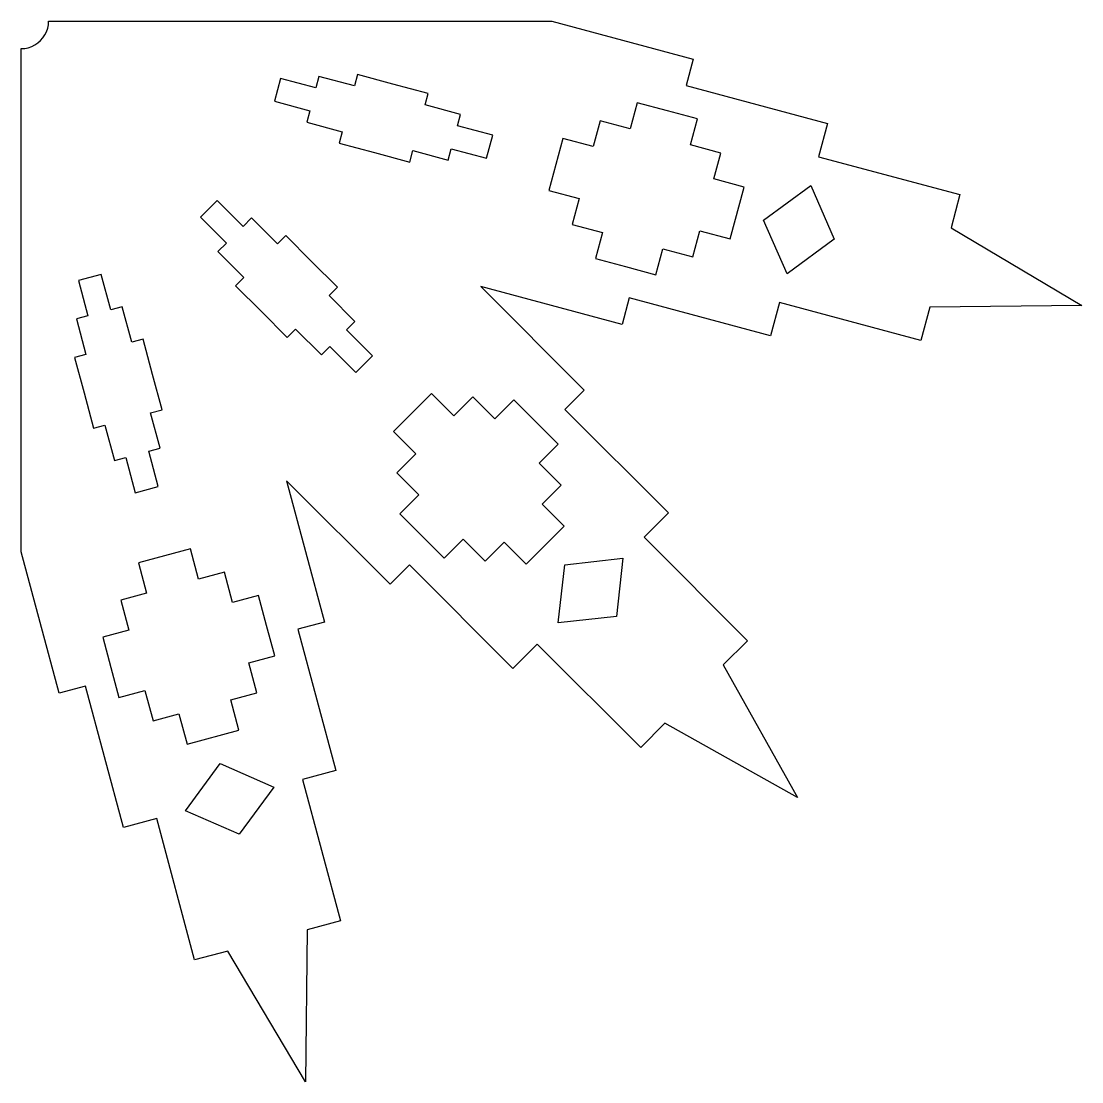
# Model space of a CAD drawing. Header units: metres. Extents: x 0 to 1198, y -1198 to 0.
import ezdxf

# ---------------------------------------------------------------- set-up
doc = ezdxf.new("R2010")
doc.units = ezdxf.units.M

msp = doc.modelspace()

# ---------------------------------------------------------------- linework, layer by layer
at = {"layer": 'CONTOUR'}
msp.add_lwpolyline([(599.33, 0), (758.97, -42.78), (750.94, -72.74), (910.58, -115.52), (900.55, -152.98), (1060.19, -195.75), (1050.15, -233.21), (1197.75, -320.94), (1026.06, -323.11), (1016.03, -360.57), (856.39, -317.79), (846.35, -355.25), (686.71, -312.48), (678.68, -342.44), (519.04, -299.67), (635.9, -416.53), (613.97, -438.47), (730.83, -555.33), (703.41, -582.76), (820.27, -699.62), (792.85, -727.04), (876.81, -876.81), (727.04, -792.85), (699.62, -820.27), (582.76, -703.41), (555.33, -730.83), (438.47, -613.97), (416.53, -635.9), (299.67, -519.04), (342.44, -678.68), (312.48, -686.71), (355.25, -846.35), (317.79, -856.39), (360.57, -1016.03), (323.11, -1026.06), (320.94, -1197.75), (233.21, -1050.15), (195.75, -1060.19), (152.98, -900.55), (115.52, -910.58), (72.74, -750.94), (42.78, -758.97), (0, -599.33), (0, -31), (4.05, -30.73), (8.02, -29.94), (11.86, -28.64), (15.5, -26.85), (18.87, -24.59), (21.92, -21.92), (24.59, -18.87), (26.85, -15.5), (28.64, -11.86), (29.94, -8.02), (30.73, -4.05), (31, 0)], close=True, dxfattribs=at)
at = {"layer": 'HOLES'}
for points in [[(286, -90.47), (325.92, -101.17), (322.46, -114.08), (362.39, -124.78), (358.93, -137.69), (398.85, -148.38), (438.78, -159.08), (442.24, -146.17), (482.16, -156.87), (485.62, -143.96), (525.55, -154.66), (532.46, -128.84), (492.54, -118.14), (496, -105.23), (456.07, -94.53), (459.53, -81.62), (419.61, -70.92), (379.68, -60.22), (376.22, -73.14), (336.3, -62.44), (332.84, -75.35), (292.92, -64.65)], [(596.01, -191.11), (630.11, -200.25), (622.26, -229.56), (656.36, -238.7), (648.51, -268.01), (682.61, -277.15), (716.71, -286.28), (724.57, -256.97), (758.67, -266.11), (766.52, -236.8), (800.63, -245.94), (816.33, -187.32), (782.23, -178.18), (790.08, -148.88), (755.98, -139.74), (763.83, -110.43), (729.73, -101.29), (695.63, -92.15), (687.78, -121.46), (653.67, -112.32), (645.82, -141.63), (611.72, -132.5)], [(838.42, -224.65), (891.72, -185.45), (918.27, -246.05), (864.98, -285.26)], [(202.45, -221.35), (231.67, -250.57), (222.22, -260.03), (251.45, -289.25), (242, -298.7), (271.23, -327.93), (300.45, -357.16), (309.9, -347.71), (339.13, -376.93), (348.58, -367.48), (377.81, -396.71), (396.71, -377.81), (367.48, -348.58), (376.93, -339.13), (347.71, -309.9), (357.16, -300.45), (327.93, -271.23), (298.7, -242), (289.25, -251.45), (260.03, -222.22), (250.57, -231.67), (221.35, -202.45)], [(64.65, -292.92), (75.35, -332.84), (62.44, -336.3), (73.14, -376.22), (60.22, -379.68), (70.92, -419.61), (81.62, -459.53), (94.53, -456.07), (105.23, -496), (118.14, -492.54), (128.84, -532.46), (154.66, -525.55), (143.96, -485.62), (156.87, -482.16), (146.17, -442.24), (159.08, -438.78), (148.38, -398.85), (137.69, -358.93), (124.78, -362.39), (114.08, -322.46), (101.17, -325.92), (90.47, -286)], [(420.6, -463.52), (445.57, -488.48), (424.11, -509.94), (449.08, -534.9), (427.62, -556.36), (452.59, -581.32), (477.55, -606.29), (499.01, -584.83), (523.97, -609.79), (545.43, -588.34), (570.39, -613.3), (613.3, -570.39), (588.34, -545.43), (609.79, -523.97), (584.83, -499.01), (606.29, -477.55), (581.32, -452.59), (556.36, -427.62), (534.9, -449.08), (509.94, -424.11), (488.48, -445.57), (463.52, -420.6)], [(132.5, -611.72), (141.63, -645.82), (112.32, -653.67), (121.46, -687.78), (92.15, -695.63), (101.29, -729.73), (110.43, -763.83), (139.74, -755.98), (148.88, -790.08), (178.18, -782.23), (187.32, -816.33), (245.94, -800.63), (236.8, -766.52), (266.11, -758.67), (256.97, -724.57), (286.28, -716.71), (277.15, -682.61), (268.01, -648.51), (238.7, -656.36), (229.56, -622.26), (200.25, -630.11), (191.11, -596.01)], [(613.77, -613.77), (679.53, -606.46), (672.22, -672.22), (606.46, -679.53)], [(224.65, -838.42), (285.26, -864.98), (246.05, -918.27), (185.45, -891.72)]]:
    msp.add_lwpolyline(points, close=True, dxfattribs=at)

doc.saveas('drawing.dxf')
